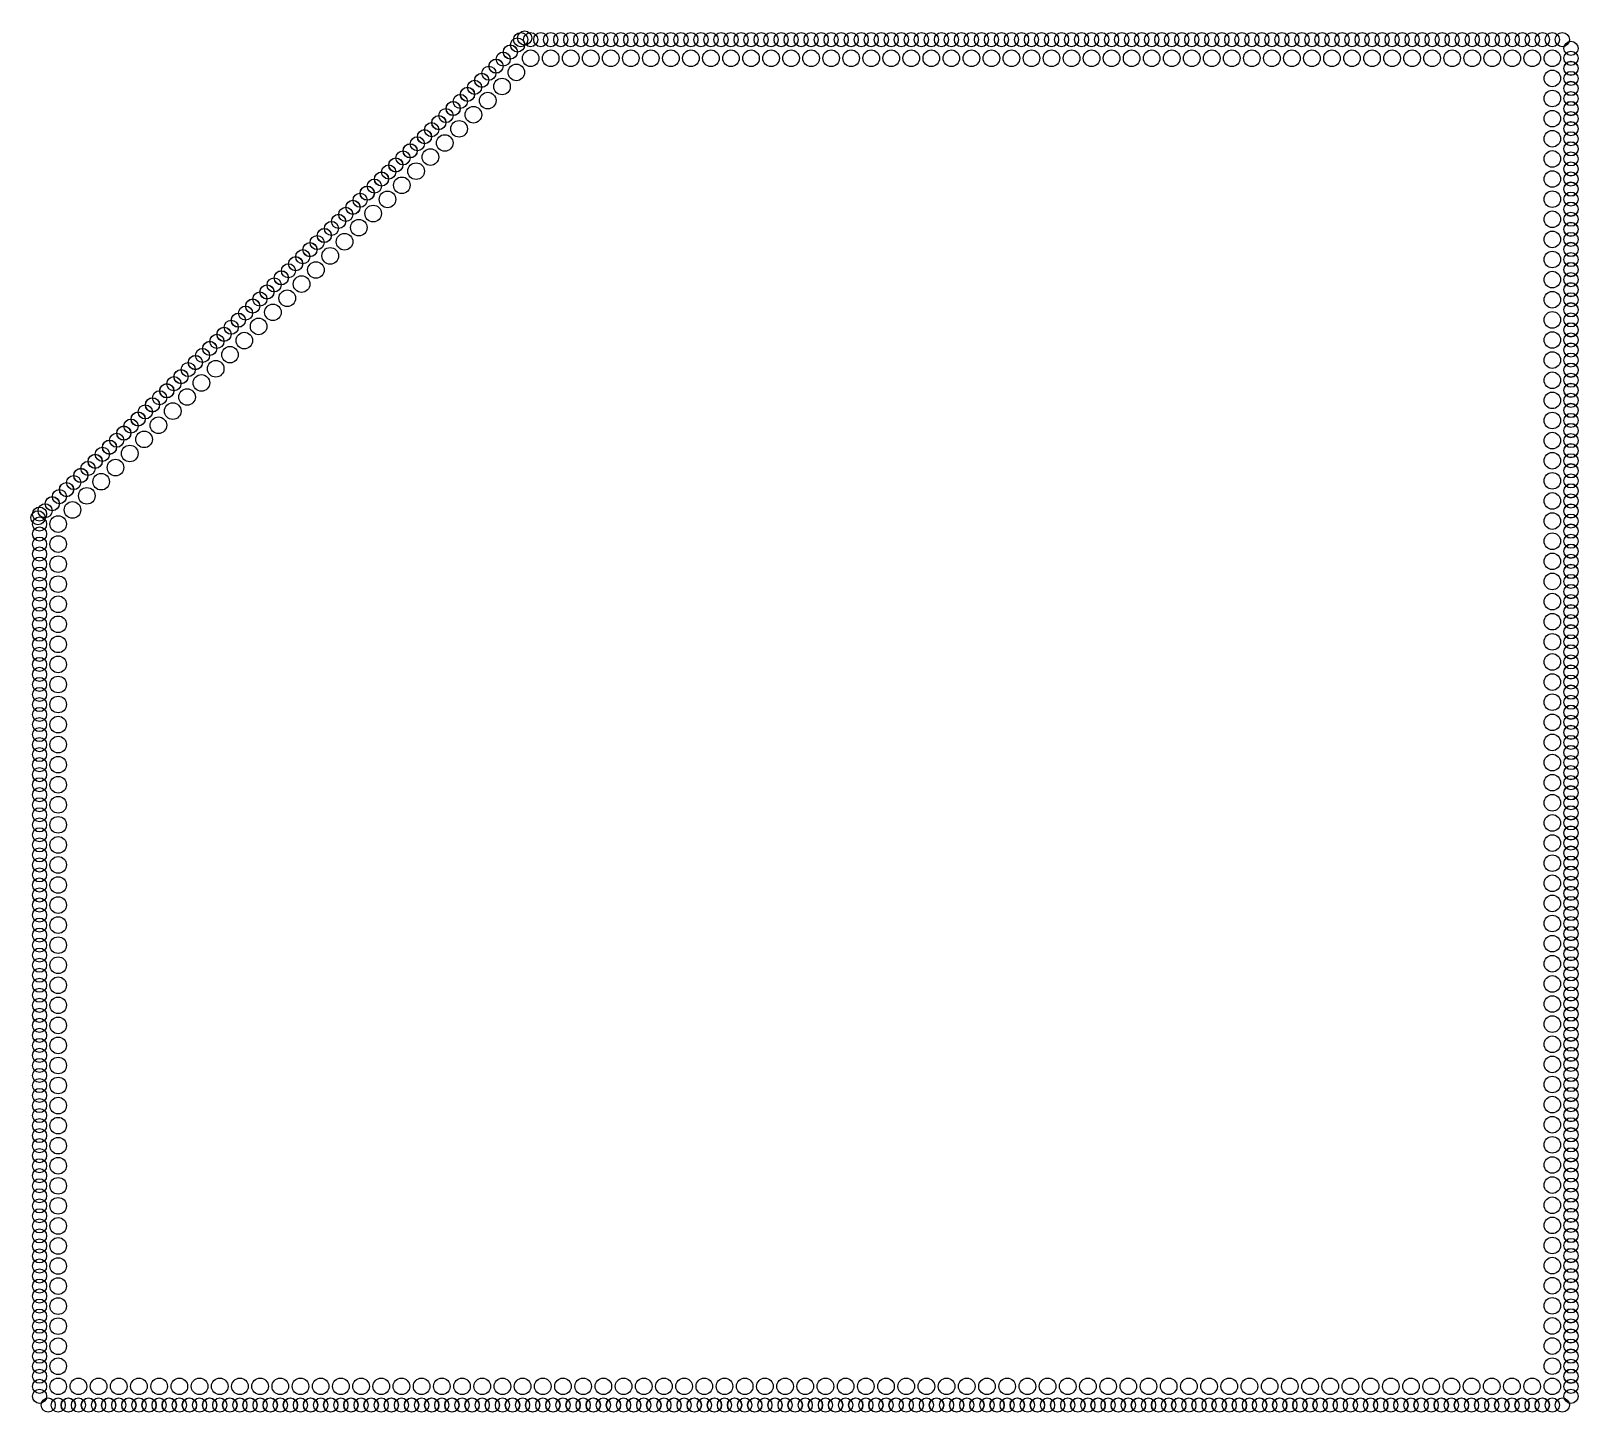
# Model space of a CAD drawing. Header units: metres. Extents: x 27.9 to 121.1, y 16.7 to 99.9.
import ezdxf

# ---------------------------------------------------------------- set-up
doc = ezdxf.new("R2010")
doc.units = ezdxf.units.M
doc.layers.add('WALL_CURTAIN', color=4, linetype='Continuous')
doc.layers.add('WALL_MAIN', color=3, linetype='Continuous')

msp = doc.modelspace()

# ---------------------------------------------------------------- linework, layer by layer
at = {"layer": 'WALL_CURTAIN'}
for centre in [(57.401, 99.338), (57.639, 99.436), (58.001, 99.338), (58.608, 99.338), (59.208, 99.338), (59.815, 99.338), (60.415, 99.338), (61.021, 99.338), (61.621, 99.338), (62.228, 99.338), (62.828, 99.338), (63.435, 99.338), (64.035, 99.338), (64.641, 99.338), (65.241, 99.338), (65.848, 99.338), (66.448, 99.338), (67.055, 99.338), (67.655, 99.338), (68.261, 99.338), (68.861, 99.338), (69.468, 99.338), (70.068, 99.338), (70.675, 99.338), (71.275, 99.338), (71.881, 99.338), (72.481, 99.338), (73.088, 99.338), (73.688, 99.338), (74.295, 99.338), (74.895, 99.338), (75.502, 99.338), (76.102, 99.338), (76.708, 99.338), (77.308, 99.338), (77.915, 99.338), (78.515, 99.338), (79.122, 99.338), (79.722, 99.338), (80.328, 99.338), (80.928, 99.338), (81.535, 99.338), (82.135, 99.338), (82.742, 99.338), (83.342, 99.338), (83.948, 99.338), (84.548, 99.338), (85.155, 99.338), (85.755, 99.338), (86.362, 99.338), (86.962, 99.338), (87.568, 99.338), (88.168, 99.338), (88.775, 99.338), (89.375, 99.338), (89.982, 99.338), (90.582, 99.338), (91.188, 99.338), (91.788, 99.338), (92.395, 99.338), (92.995, 99.338), (93.602, 99.338), (94.202, 99.338), (94.809, 99.338), (95.409, 99.338), (96.015, 99.338), (96.615, 99.338), (97.222, 99.338), (97.822, 99.338), (98.429, 99.338), (99.029, 99.338), (99.635, 99.338), (100.235, 99.338), (100.842, 99.338), (101.442, 99.338), (102.049, 99.338), (102.649, 99.338), (103.255, 99.338), (103.855, 99.338), (104.462, 99.338), (105.062, 99.338), (105.669, 99.338), (106.269, 99.338), (106.875, 99.338), (107.475, 99.338), (108.082, 99.338), (108.682, 99.338), (109.289, 99.338), (109.889, 99.338), (110.496, 99.338), (111.096, 99.338), (111.702, 99.338), (112.302, 99.338), (112.909, 99.338), (113.509, 99.338), (114.116, 99.338), (114.716, 99.338), (115.322, 99.338), (115.922, 99.338), (116.529, 99.338), (117.129, 99.338), (117.736, 99.338), (118.336, 99.338), (118.942, 99.338), (119.542, 99.338), (120.142, 99.338), (56.776, 98.586), (56.784, 98.593), (57.211, 99.015), (120.667, 98.813), (55.914, 97.735), (55.922, 97.743), (56.349, 98.164), (120.667, 98.213), (120.667, 97.613), (120.667, 97.601), (55.051, 96.885), (55.059, 96.893), (55.487, 97.314), (120.667, 97.001), (53.762, 95.614), (54.189, 96.035), (54.197, 96.043), (54.624, 96.464), (120.667, 96.401), (120.667, 96.389), (120.667, 95.789), (52.899, 94.764), (53.327, 95.185), (53.335, 95.193), (120.667, 95.189), (120.667, 95.177), (52.037, 93.913), (52.464, 94.335), (52.472, 94.342), (120.667, 94.577), (120.667, 93.977), (120.667, 93.965), (51.175, 93.063), (51.602, 93.484), (51.61, 93.492), (120.667, 93.365), (50.312, 92.213), (50.74, 92.634), (50.747, 92.642), (120.667, 92.765), (120.667, 92.753), (120.667, 92.153), (49.015, 90.934), (49.023, 90.942), (49.45, 91.363), (49.877, 91.784), (49.885, 91.792), (120.667, 91.553), (120.667, 91.541), (120.667, 90.941), (48.152, 90.084), (48.16, 90.091), (48.587, 90.513), (120.667, 90.341), (120.667, 90.329), (47.29, 89.233), (47.298, 89.241), (47.725, 89.662), (120.667, 89.729), (120.667, 89.129), (120.667, 89.116), (46.428, 88.383), (46.435, 88.391), (46.863, 88.812), (120.667, 88.516), (45.565, 87.533), (45.573, 87.541), (46, 87.962), (120.667, 87.916), (120.667, 87.904), (120.667, 87.304), (44.276, 86.262), (44.703, 86.683), (44.711, 86.691), (45.138, 87.112), (120.667, 86.704), (120.667, 86.692), (43.413, 85.411), (43.84, 85.833), (43.848, 85.84), (120.667, 86.092), (120.667, 85.492), (120.667, 85.48), (42.551, 84.561), (42.978, 84.982), (42.986, 84.99), (120.667, 84.88), (41.688, 83.711), (42.116, 84.132), (42.123, 84.14), (120.667, 84.28), (120.667, 84.268), (120.667, 83.668), (40.826, 82.861), (41.253, 83.282), (41.261, 83.29), (120.667, 83.068), (120.667, 83.056), (39.536, 81.589), (39.964, 82.011), (40.391, 82.432), (40.399, 82.44), (120.667, 82.456), (120.667, 81.856), (120.667, 81.844), (38.666, 80.732), (38.674, 80.739), (39.101, 81.16), (39.528, 81.582), (120.667, 81.244), (37.804, 79.881), (37.812, 79.889), (38.239, 80.31), (120.667, 80.644), (120.667, 80.632), (120.667, 80.032), (36.941, 79.031), (36.949, 79.039), (37.376, 79.46), (120.667, 79.432), (120.667, 79.419), (120.667, 78.819), (36.079, 78.181), (36.087, 78.189), (36.514, 78.61), (120.667, 78.219), (120.667, 78.207), (35.217, 77.331), (35.224, 77.338), (35.652, 77.76), (120.667, 77.607), (120.667, 77.007), (120.667, 76.995), (33.927, 76.059), (34.354, 76.481), (34.362, 76.488), (34.789, 76.91), (120.667, 76.395), (33.064, 75.209), (33.492, 75.63), (33.5, 75.638), (120.667, 75.795), (120.667, 75.783), (120.667, 75.183), (32.202, 74.359), (32.629, 74.78), (32.637, 74.788), (120.667, 74.583), (120.667, 74.571), (31.34, 73.509), (31.767, 73.93), (31.775, 73.938), (120.667, 73.971), (120.667, 73.371), (120.667, 73.359), (30.477, 72.659), (30.905, 73.08), (30.912, 73.088), (120.667, 72.759), (29.18, 71.379), (29.188, 71.387), (29.615, 71.808), (30.042, 72.23), (30.05, 72.237), (120.667, 72.159), (120.667, 72.147), (120.667, 71.547), (28.325, 70.537), (28.417, 70.757), (28.753, 70.958), (120.667, 70.947), (120.667, 70.935), (28.417, 70.157), (28.417, 69.557), (120.667, 70.335), (120.667, 69.735), (120.667, 69.723), (28.417, 68.949), (120.667, 69.123), (28.417, 68.349), (28.417, 67.741), (120.667, 68.523), (120.667, 68.51), (120.667, 67.91), (28.417, 67.141), (120.667, 67.31), (120.667, 67.298), (120.667, 66.698), (28.417, 66.533), (28.417, 65.933), (120.667, 66.098), (120.667, 66.086), (28.417, 65.325), (120.667, 65.486), (120.667, 64.886), (120.667, 64.874), (28.417, 64.725), (28.417, 64.117), (120.667, 64.274), (28.417, 63.517), (120.667, 63.674), (120.667, 63.662), (120.667, 63.062), (28.417, 62.909), (28.417, 62.309), (120.667, 62.462), (120.667, 62.45), (28.417, 61.701), (28.417, 61.101), (120.667, 61.85), (120.667, 61.25), (120.667, 61.238), (28.417, 60.493), (120.667, 60.638), (28.417, 59.893), (28.417, 59.285), (120.667, 60.038), (120.667, 60.026), (120.667, 59.426), (28.417, 58.685), (120.667, 58.826), (120.667, 58.813), (28.417, 58.077), (28.417, 57.477), (120.667, 58.213), (120.667, 57.613), (120.667, 57.601), (28.417, 56.869), (120.667, 57.001), (28.417, 56.269), (28.417, 55.661), (120.667, 56.401), (120.667, 56.389), (120.667, 55.789), (28.417, 55.061), (120.667, 55.189), (120.667, 55.177), (120.667, 54.577), (28.417, 54.453), (28.417, 53.853), (120.667, 53.977), (120.667, 53.965), (28.417, 53.245), (120.667, 53.365), (120.667, 52.765), (120.667, 52.753), (28.417, 52.645), (28.417, 52.037), (120.667, 52.153), (28.417, 51.437), (120.667, 51.553), (120.667, 51.541), (120.667, 50.941), (28.417, 50.829), (28.417, 50.229), (120.667, 50.341), (120.667, 50.329), (28.417, 49.621), (28.417, 49.021), (120.667, 49.729), (120.667, 49.129), (120.667, 49.116), (28.417, 48.413), (120.667, 48.516), (28.417, 47.813), (28.417, 47.205), (120.667, 47.916), (120.667, 47.904), (120.667, 47.304), (28.417, 46.605), (120.667, 46.704), (120.667, 46.692), (28.417, 45.997), (28.417, 45.397), (120.667, 46.092), (120.667, 45.492), (120.667, 45.48), (28.417, 44.789), (120.667, 44.88), (28.417, 44.189), (28.417, 43.581), (120.667, 44.28), (120.667, 44.268), (120.667, 43.668), (28.417, 42.981), (120.667, 43.068), (120.667, 43.056), (120.667, 42.456), (28.417, 42.373), (28.417, 41.773), (120.667, 41.856), (120.667, 41.844), (28.417, 41.165), (120.667, 41.244), (120.667, 40.644), (120.667, 40.632), (28.417, 40.565), (28.417, 39.957), (120.667, 40.032), (28.417, 39.357), (28.417, 38.749), (120.667, 39.432), (120.667, 39.419), (120.667, 38.819), (28.417, 38.149), (120.667, 38.219), (120.667, 38.207), (28.417, 37.541), (28.417, 36.941), (120.667, 37.607), (120.667, 37.007), (120.667, 36.995), (28.417, 36.333), (120.667, 36.395), (28.417, 35.733), (28.417, 35.125), (120.667, 35.795), (120.667, 35.783), (120.667, 35.183), (28.417, 34.525), (120.667, 34.583), (120.667, 34.571), (28.417, 33.917), (28.417, 33.317), (120.667, 33.971), (120.667, 33.371), (120.667, 33.359), (28.417, 32.709), (120.667, 32.759), (28.417, 32.109), (28.417, 31.501), (120.667, 32.159), (120.667, 32.147), (120.667, 31.547), (28.417, 30.901), (120.667, 30.947), (120.667, 30.935), (120.667, 30.335), (28.417, 30.293), (28.417, 29.693), (120.667, 29.735), (120.667, 29.723), (28.417, 29.085), (28.417, 28.485), (120.667, 29.123), (120.667, 28.523), (120.667, 28.51), (28.417, 27.877), (120.667, 27.91), (28.417, 27.277), (28.417, 26.669), (120.667, 27.31), (120.667, 27.298), (120.667, 26.698), (28.417, 26.069), (120.667, 26.098), (120.667, 26.086), (28.417, 25.461), (28.417, 24.861), (120.667, 25.486), (120.667, 24.886), (120.667, 24.874), (28.417, 24.253), (120.667, 24.274), (28.417, 23.653), (28.417, 23.045), (120.667, 23.674), (120.667, 23.662), (120.667, 23.062), (28.417, 22.445), (120.667, 22.462), (120.667, 22.45), (28.417, 21.837), (28.417, 21.237), (120.667, 21.85), (120.667, 21.25), (120.667, 21.238), (28.417, 20.629), (120.667, 20.638), (28.417, 20.029), (28.417, 19.421), (120.667, 20.038), (120.667, 20.026), (120.667, 19.426), (28.417, 18.821), (28.417, 18.213), (120.667, 18.826), (120.667, 18.813), (120.667, 18.213), (28.417, 17.613), (120.667, 17.613), (28.942, 17.088), (29.542, 17.088), (30.142, 17.088), (30.159, 17.088), (30.759, 17.088), (31.359, 17.088), (31.375, 17.088), (31.975, 17.088), (32.575, 17.088), (32.591, 17.088), (33.191, 17.088), (33.791, 17.088), (33.807, 17.088), (34.407, 17.088), (35.007, 17.088), (35.023, 17.088), (35.623, 17.088), (36.223, 17.088), (36.24, 17.088), (36.84, 17.088), (37.44, 17.088), (37.456, 17.088), (38.056, 17.088), (38.656, 17.088), (38.672, 17.088), (39.272, 17.088), (39.872, 17.088), (39.888, 17.088), (40.488, 17.088), (41.088, 17.088), (41.104, 17.088), (41.704, 17.088), (42.304, 17.088), (42.321, 17.088), (42.921, 17.088), (43.521, 17.088), (43.537, 17.088), (44.137, 17.088), (44.737, 17.088), (44.753, 17.088), (45.353, 17.088), (45.953, 17.088), (45.969, 17.088), (46.569, 17.088), (47.169, 17.088), (47.186, 17.088), (47.786, 17.088), (48.386, 17.088), (48.402, 17.088), (49.002, 17.088), (49.602, 17.088), (49.618, 17.088), (50.218, 17.088), (50.818, 17.088), (50.834, 17.088), (51.434, 17.088), (52.034, 17.088), (52.05, 17.088), (52.65, 17.088), (53.25, 17.088), (53.267, 17.088), (53.867, 17.088), (54.467, 17.088), (54.483, 17.088), (55.083, 17.088), (55.683, 17.088), (55.699, 17.088), (56.299, 17.088), (56.899, 17.088), (56.915, 17.088), (57.515, 17.088), (58.115, 17.088), (58.132, 17.088), (58.732, 17.088), (59.332, 17.088), (59.348, 17.088), (59.948, 17.088), (60.548, 17.088), (60.564, 17.088), (61.164, 17.088), (61.764, 17.088), (61.78, 17.088), (62.38, 17.088), (62.98, 17.088), (62.996, 17.088), (63.596, 17.088), (64.196, 17.088), (64.213, 17.088), (64.813, 17.088), (65.413, 17.088), (65.429, 17.088), (66.029, 17.088), (66.629, 17.088), (66.645, 17.088), (67.245, 17.088), (67.845, 17.088), (67.861, 17.088), (68.461, 17.088), (69.061, 17.088), (69.077, 17.088), (69.677, 17.088), (70.277, 17.088), (70.294, 17.088), (70.894, 17.088), (71.494, 17.088), (71.51, 17.088), (72.11, 17.088), (72.71, 17.088), (72.726, 17.088), (73.326, 17.088), (73.926, 17.088), (73.942, 17.088), (74.542, 17.088), (75.142, 17.088), (75.159, 17.088), (75.759, 17.088), (76.359, 17.088), (76.375, 17.088), (76.975, 17.088), (77.575, 17.088), (77.591, 17.088), (78.191, 17.088), (78.791, 17.088), (78.807, 17.088), (79.407, 17.088), (80.007, 17.088), (80.023, 17.088), (80.623, 17.088), (81.223, 17.088), (81.24, 17.088), (81.84, 17.088), (82.44, 17.088), (82.456, 17.088), (83.056, 17.088), (83.656, 17.088), (83.672, 17.088), (84.272, 17.088), (84.872, 17.088), (84.888, 17.088), (85.488, 17.088), (86.088, 17.088), (86.104, 17.088), (86.704, 17.088), (87.304, 17.088), (87.321, 17.088), (87.921, 17.088), (88.521, 17.088), (88.537, 17.088), (89.137, 17.088), (89.737, 17.088), (89.753, 17.088), (90.353, 17.088), (90.953, 17.088), (90.969, 17.088), (91.569, 17.088), (92.169, 17.088), (92.186, 17.088), (92.786, 17.088), (93.386, 17.088), (93.402, 17.088), (94.002, 17.088), (94.602, 17.088), (94.618, 17.088), (95.218, 17.088), (95.818, 17.088), (95.834, 17.088), (96.434, 17.088), (97.034, 17.088), (97.05, 17.088), (97.65, 17.088), (98.25, 17.088), (98.267, 17.088), (98.867, 17.088), (99.467, 17.088), (99.483, 17.088), (100.083, 17.088), (100.683, 17.088), (100.699, 17.088), (101.299, 17.088), (101.899, 17.088), (101.915, 17.088), (102.515, 17.088), (103.115, 17.088), (103.132, 17.088), (103.732, 17.088), (104.332, 17.088), (104.348, 17.088), (104.948, 17.088), (105.548, 17.088), (105.564, 17.088), (106.164, 17.088), (106.764, 17.088), (106.78, 17.088), (107.38, 17.088), (107.98, 17.088), (107.996, 17.088), (108.596, 17.088), (109.196, 17.088), (109.213, 17.088), (109.813, 17.088), (110.413, 17.088), (110.429, 17.088), (111.029, 17.088), (111.629, 17.088), (111.645, 17.088), (112.245, 17.088), (112.845, 17.088), (112.861, 17.088), (113.461, 17.088), (114.061, 17.088), (114.077, 17.088), (114.677, 17.088), (115.277, 17.088), (115.294, 17.088), (115.894, 17.088), (116.494, 17.088), (116.51, 17.088), (117.11, 17.088), (117.71, 17.088), (117.726, 17.088), (118.326, 17.088), (118.926, 17.088), (118.942, 17.088), (119.542, 17.088), (120.142, 17.088)]:
    msp.add_circle(centre, 0.425, dxfattribs=at)
at = {"layer": 'WALL_MAIN'}
for centre in [(57.139, 97.363), (58.001, 98.213), (59.208, 98.213), (60.415, 98.213), (61.621, 98.213), (62.828, 98.213), (64.035, 98.213), (65.241, 98.213), (66.448, 98.213), (67.655, 98.213), (68.861, 98.213), (70.068, 98.213), (71.275, 98.213), (72.481, 98.213), (73.688, 98.213), (74.895, 98.213), (76.102, 98.213), (77.308, 98.213), (78.515, 98.213), (79.722, 98.213), (80.928, 98.213), (82.135, 98.213), (83.342, 98.213), (84.548, 98.213), (85.755, 98.213), (86.962, 98.213), (88.168, 98.213), (89.375, 98.213), (90.582, 98.213), (91.788, 98.213), (92.995, 98.213), (94.202, 98.213), (95.409, 98.213), (96.615, 98.213), (97.822, 98.213), (99.029, 98.213), (100.235, 98.213), (101.442, 98.213), (102.649, 98.213), (103.855, 98.213), (105.062, 98.213), (106.269, 98.213), (107.475, 98.213), (108.682, 98.213), (109.889, 98.213), (111.096, 98.213), (112.302, 98.213), (113.509, 98.213), (114.716, 98.213), (115.922, 98.213), (117.129, 98.213), (118.336, 98.213), (119.542, 98.213), (56.276, 96.513), (119.542, 97.001), (55.414, 95.663), (119.542, 95.789), (54.552, 94.813), (119.542, 94.577), (53.689, 93.962), (52.827, 93.112), (119.542, 93.365), (51.964, 92.262), (119.542, 92.153), (51.102, 91.412), (119.542, 90.941), (50.24, 90.562), (49.377, 89.711), (119.542, 89.729), (48.515, 88.861), (119.542, 88.516), (46.79, 87.161), (47.653, 88.011), (119.542, 87.304), (45.928, 86.311), (45.065, 85.461), (119.542, 86.092), (44.203, 84.61), (119.542, 84.88), (43.341, 83.76), (119.542, 83.668), (42.478, 82.91), (119.542, 82.456), (41.616, 82.06), (40.753, 81.21), (119.542, 81.244), (39.891, 80.359), (119.542, 80.032), (39.029, 79.509), (119.542, 78.819), (37.304, 77.809), (38.166, 78.659), (36.441, 76.959), (119.542, 77.607), (35.579, 76.108), (119.542, 76.395), (34.717, 75.258), (119.542, 75.183), (33.854, 74.408), (32.992, 73.558), (119.542, 73.971), (32.13, 72.708), (119.542, 72.759), (31.267, 71.857), (119.542, 71.547), (30.405, 71.007), (119.542, 70.335), (29.542, 70.157), (29.542, 68.949), (119.542, 69.123), (29.542, 67.741), (119.542, 67.91), (119.542, 66.698), (29.542, 66.533), (29.542, 65.325), (119.542, 65.486), (29.542, 64.117), (119.542, 64.274), (29.542, 62.909), (119.542, 63.062), (29.542, 61.701), (119.542, 61.85), (29.542, 60.493), (119.542, 60.638), (29.542, 59.285), (119.542, 59.426), (119.542, 58.213), (29.542, 58.077), (29.542, 56.869), (119.542, 57.001), (29.542, 55.661), (119.542, 55.789), (119.542, 54.577), (29.542, 54.453), (29.542, 53.245), (119.542, 53.365), (29.542, 52.037), (119.542, 52.153), (29.542, 50.829), (119.542, 50.941), (29.542, 49.621), (119.542, 49.729), (29.542, 48.413), (119.542, 48.516), (29.542, 47.205), (119.542, 47.304), (29.542, 45.997), (119.542, 46.092), (29.542, 44.789), (119.542, 44.88), (29.542, 43.581), (119.542, 43.668), (29.542, 42.373), (119.542, 42.456), (29.542, 41.165), (119.542, 41.244), (29.542, 39.957), (119.542, 40.032), (29.542, 38.749), (119.542, 38.819), (29.542, 37.541), (119.542, 37.607), (29.542, 36.333), (119.542, 36.395), (29.542, 35.125), (119.542, 35.183), (29.542, 33.917), (119.542, 33.971), (29.542, 32.709), (119.542, 32.759), (29.542, 31.501), (119.542, 31.547), (29.542, 30.293), (119.542, 30.335), (29.542, 29.085), (119.542, 29.123), (29.542, 27.877), (119.542, 27.91), (29.542, 26.669), (119.542, 26.698), (29.542, 25.461), (119.542, 25.486), (29.542, 24.253), (119.542, 24.274), (29.542, 23.045), (119.542, 23.062), (29.542, 21.837), (119.542, 21.85), (29.542, 20.629), (119.542, 20.638), (29.542, 19.421), (119.542, 19.426), (29.542, 18.213), (30.759, 18.213), (31.975, 18.213), (33.191, 18.213), (34.407, 18.213), (35.623, 18.213), (36.84, 18.213), (38.056, 18.213), (39.272, 18.213), (40.488, 18.213), (41.704, 18.213), (42.921, 18.213), (44.137, 18.213), (45.353, 18.213), (46.569, 18.213), (47.786, 18.213), (49.002, 18.213), (50.218, 18.213), (51.434, 18.213), (52.65, 18.213), (53.867, 18.213), (55.083, 18.213), (56.299, 18.213), (57.515, 18.213), (58.732, 18.213), (59.948, 18.213), (61.164, 18.213), (62.38, 18.213), (63.596, 18.213), (64.813, 18.213), (66.029, 18.213), (67.245, 18.213), (68.461, 18.213), (69.677, 18.213), (70.894, 18.213), (72.11, 18.213), (73.326, 18.213), (74.542, 18.213), (75.759, 18.213), (76.975, 18.213), (78.191, 18.213), (79.407, 18.213), (80.623, 18.213), (81.84, 18.213), (83.056, 18.213), (84.272, 18.213), (85.488, 18.213), (86.704, 18.213), (87.921, 18.213), (89.137, 18.213), (90.353, 18.213), (91.569, 18.213), (92.786, 18.213), (94.002, 18.213), (95.218, 18.213), (96.434, 18.213), (97.65, 18.213), (98.867, 18.213), (100.083, 18.213), (101.299, 18.213), (102.515, 18.213), (103.732, 18.213), (104.948, 18.213), (106.164, 18.213), (107.38, 18.213), (108.596, 18.213), (109.813, 18.213), (111.029, 18.213), (112.245, 18.213), (113.461, 18.213), (114.677, 18.213), (115.894, 18.213), (117.11, 18.213), (118.326, 18.213), (119.542, 18.213)]:
    msp.add_circle(centre, 0.5, dxfattribs=at)

doc.saveas('drawing.dxf')
